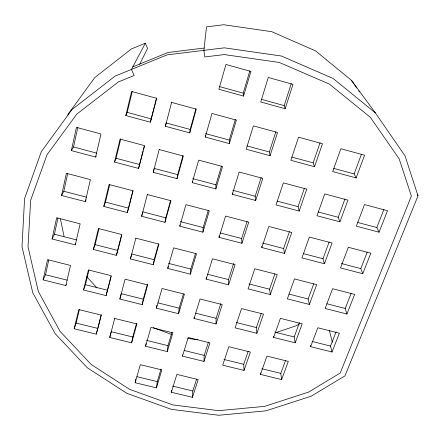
<?xml version="1.0" encoding="UTF-8"?>
<svg xmlns="http://www.w3.org/2000/svg" width="440" height="440" viewBox="0 0 440 440"><rect width="100%" height="100%" fill="white"/><g stroke="black" fill="none" stroke-linecap="round" stroke-linejoin="round"><path stroke-width="0.66" d="M219.049 237.353L225.605 216.073L248.738 222.145L241.945 243.298L219.049 237.353L219.054 236.011M194.15 317.224L194.073 318.461L216.035 323.945L216.09 318.296L220.792 303.622M192.363 181.313L192.231 182.661L215.842 188.92L215.908 184.795L221.524 165.935M182.578 354.816L182.468 356.142L203.995 361.411L204.21 355.394L208.466 342.106M206.19 279.125L212.448 258.797L235.092 264.616L228.602 284.829L206.19 279.125L206.261 277.184M179.982 224.879L179.817 226.188L202.928 232.188L203.17 227.552L208.323 210.254M171.534 390.368L171.347 392.26L192.456 397.337L192.814 390.979L196.57 379.236M205.233 137.066L211.97 113.449L236.379 120.131L229.372 143.605L205.233 137.066L205.343 135.333M168.047 266.519L167.772 268.416L190.399 274.175L190.806 269.06L195.465 253.418M156.91 305.135L156.437 308.176L178.596 313.709L179.157 308.176L183.381 293.986M146.014 343.645L145.574 346.252L167.299 351.571L167.992 345.653L171.99 332.228M190.19 129.459L166.194 122.953L165.38 126.275L189.739 132.875L190.19 129.459L195.938 108.658M135.828 379.011L135.168 382.74L156.464 387.866L157.284 381.601L161.013 369.083M177.694 174.647L154.215 168.41L153.252 172.326L177.073 178.64L177.694 174.647L182.963 155.601M165.764 217.811L142.78 211.827L141.669 216.277L164.984 222.332L165.764 217.811L170.588 200.354M154.176 259.716L131.675 253.974L130.438 258.913L153.257 264.721L154.176 259.716L158.543 243.925M143.264 299.189L121.22 293.673L119.862 299.046L142.214 304.629L143.264 299.189L147.4 284.224M132.809 337.007L111.205 331.7L109.742 337.469L131.637 342.837L132.809 337.007L136.554 323.461M43.109 279.884L47.531 259.649L70.516 265.441L65.852 285.56L43.109 279.884L45.523 274.725L48.741 260.046M52.052 238.959L56.678 217.795L80.157 223.834L75.284 244.871L52.052 238.959L54.401 234.256L57.981 217.916M61.562 195.47L66.402 173.299L90.409 179.603L85.3 201.636L61.562 195.47L63.822 191.274L67.749 173.365M71.363 150.612L76.439 127.386L100.986 133.964L95.634 157.053L71.363 150.612L73.535 146.982L77.842 127.331M74.179 328.757L78.821 309.579L101.123 315.095L96.25 334.164L74.179 328.757L76.114 323.081L79.448 309.337M83.562 289.982L88.413 269.951L111.183 275.693L106.095 295.609L83.562 289.982L85.421 284.708L88.941 270.182M93.374 249.475L98.439 228.536L121.699 234.514L116.38 255.332L93.374 249.475L95.128 244.646L99.017 228.619M103.791 206.437L109.098 184.509L132.875 190.746L127.309 212.548L103.791 206.437L105.441 202.109L109.742 184.382M114.532 162.063L120.098 139.084L144.403 145.596L138.572 168.432L114.532 162.063L116.067 158.279L120.758 138.93M125.796 115.555L131.626 91.46L156.486 98.263L150.37 122.21L125.796 115.555L127.199 112.376L132.319 91.245M98.059 327.778L101.387 314.76M106.095 295.609L111.166 276.48M121.721 235.164L117.816 250.437L95.128 244.646M128.788 207.493L133.122 190.52M138.572 168.432L143.138 151.305M143.479 149.98L144.496 145.998M150.37 122.21L156.772 97.939M109.742 337.469L114.791 318.076M119.862 299.046L125.092 279.197L147.675 284.889L142.214 304.629M130.438 258.913L135.861 238.095M141.669 216.277L147.406 194.271M153.252 172.326L159.264 149.248M165.38 126.275L171.705 102.025M131.637 342.837L136.868 323.934L114.747 318.466M153.257 264.721L158.961 244.096L135.905 238.167M164.984 222.332L170.962 200.739L147.395 194.557M177.073 178.64L183.332 156.024L159.247 149.573M189.739 132.875L196.301 109.159L171.666 102.416M135.168 382.74L140.316 364.689L161.827 369.908L156.464 387.866M145.574 346.252L150.948 327.421L172.887 332.844L167.299 351.571M156.437 308.176L162.041 288.514L184.431 294.157L178.596 313.709M167.772 268.416L173.635 247.863L196.499 253.743L190.399 274.175M179.817 226.188L185.955 204.672L209.314 210.804L202.928 232.188M192.231 182.661L198.655 160.132L222.53 166.529L215.842 188.92M96.25 334.164L97.895 328.433L76.114 323.081M116.38 255.332L117.639 251.048M229.372 143.605L229.235 140.047L235.367 119.455M243.551 96.085L250.905 71.451L225.94 64.466L218.873 89.254L243.551 96.085L243.205 93.159L249.854 70.835M127.309 212.548L128.623 208.142L105.441 202.109M171.347 392.26L176.853 374.391L198.165 379.561L192.456 397.337M182.468 356.142L188.21 337.502L209.952 342.875L203.995 361.411M194.073 318.461L200.063 299.007L222.25 304.596L216.035 323.945M232.304 194.31L239.168 172.029L262.801 178.36L255.69 200.503L232.304 194.31L232.254 193.111M228.602 284.829L228.487 279.593L233.651 263.472M241.945 243.298L241.637 238.524L247.077 221.535M255.69 200.503L255.184 196.235L261.156 177.579M270.083 155.7L277.541 132.489L253.38 125.879L246.186 149.232L270.083 155.7L269.357 151.982L275.853 131.692M285.175 108.724L292.996 84.381L268.285 77.468L260.744 101.97L285.175 108.724L284.202 105.628L291.269 83.556M261.839 247.533L268.846 226.468L291.764 232.48L284.515 253.424L261.839 247.533L261.69 246.329M244.035 370.409L250.388 352.05L228.839 346.72L222.695 365.184L244.035 370.409L243.722 364.298L248.199 351.307M256.878 333.295L263.511 314.132L241.522 308.589L235.114 327.861L256.878 333.295L256.388 327.547L261.184 313.638M270.287 294.547L277.211 274.533L254.771 268.763L248.078 288.893L270.287 294.547L269.605 289.207L274.885 273.878M284.515 253.424L283.624 248.529L289.421 231.71M299.178 211.057L306.763 189.139L283.355 182.87L276.018 204.919L299.178 211.057L298.056 206.657L304.42 188.188M314.523 166.705L322.471 143.743L298.551 137.192L290.862 160.298L314.523 166.705L313.154 162.85L320.073 142.769M260.442 374.396L266.959 356.109L288.321 361.394L281.595 379.577L260.442 374.396L260.326 373.027M273.614 337.436L280.412 318.351L302.198 323.846L295.185 342.82L273.614 337.436L273.454 336.149M67.832 115.181L68.294 113.916L94.765 77.594L131.389 48.956L145.332 43.197L147.56 48.378L139.689 64.29M281.595 379.577L280.797 373.373L285.533 360.509M295.185 342.82L294.19 336.969L299.486 322.57M309.37 304.458L316.695 284.642L294.459 278.927L287.359 298.854L309.37 304.458L308.159 299.002L313.742 283.827M324.418 263.747L332.084 243.018L309.381 237.061L301.95 257.912L324.418 263.747L322.977 258.737L329.104 242.083M339.922 221.821L347.941 200.129L324.753 193.919L316.982 215.738L339.922 221.821L338.228 217.283L344.949 199.007M356.147 177.931L364.546 155.21L340.857 148.726L332.712 171.584L356.147 177.931L354.178 173.932L361.488 154.061M310.624 346.676L317.79 327.778L339.394 333.223L332.013 352.017L310.624 346.676L310.36 345.367M332.013 352.017L330.539 346.071L336.105 331.804M346.935 314.023L354.64 294.399L332.602 288.734L325.116 308.468L346.935 314.023L345.224 308.462L351.093 293.43M362.764 273.707L370.821 253.187L348.326 247.28L340.494 267.922L362.764 273.707L360.8 268.582L367.241 252.093M379.066 232.199L387.497 210.727L364.529 204.573L356.334 226.171L379.066 232.199L376.827 227.541L383.895 209.44M65.852 285.56L66.319 284.4M418 195.844L344.971 375.875L311.173 396.193L265.969 410.839L218.576 415.261L171.419 409.354L126.88 393.338L87.362 367.807L55.22 333.757L32.747 292.705L22 246.736L24.579 198.594L41.338 151.607L72.017 109.533L115.005 76.159L167.222 54.83L224.351 47.839L281.341 56.007L333.135 78.48L375.397 112.915L405.048 155.903L418 195.844L417.236 194.706M75.284 244.871L75.785 243.678M85.3 201.636L86.125 199.804M95.634 157.053L96.151 155.986M145.332 43.197L131.472 69.432L134.151 75.499L118.498 81.868L76.852 114.059L47.042 154.71L30.668 200.167L28.017 246.818L38.308 291.429L60.011 331.32L91.157 364.447L129.52 389.307L172.799 404.91L218.647 410.668L264.721 406.351L308.649 392.073L340.202 373.043L411.378 196.086L399.185 158.884L370.375 117.354L329.439 84.128L279.334 62.458L224.246 54.582L204.754 56.953L203.929 50.336L206.492 26.873L223.691 24.739L271.706 31.669L315.486 50.837L351.466 80.333L375.397 112.915M299.365 323.884L296.659 325.589L275.457 332.794M132.82 66.88L168.031 52.481L204.182 48.054M187.902 338.443L197.995 339.746M136.923 376.684L157.284 381.601M172.623 386.106L192.814 390.979M146.559 340.389L167.992 345.653M223.977 359.447L243.722 364.298M261.877 368.72L280.797 373.373M184.294 350.504L204.21 355.394M45.523 274.725L67.293 280.17M85.421 284.708L107.641 290.274M157.955 302.868L179.157 308.176M274.896 332.139L294.19 336.969M312.065 341.445L330.539 346.071M236.214 322.493L256.388 327.547M195.734 313.203L216.09 318.296M54.401 234.256L76.642 239.932M168.498 263.368L190.806 269.06M289.08 294.135L308.159 299.002M326.959 303.798L345.224 308.462M249.024 283.954L269.605 289.207M207.68 274.285L228.487 279.593M63.822 191.274L86.57 197.197M180.384 221.617L203.17 227.552M303.424 253.644L322.977 258.737M341.418 263.533L360.8 268.582M262.57 243.051L283.624 248.529M220.396 232.997L241.637 238.524M73.535 146.982L96.784 153.159M116.067 158.279L139.75 164.571M192.632 178.613L215.908 184.795M318.192 211.965L338.228 217.283M357.709 222.459L376.827 227.541M277.178 201.113L298.056 206.657M232.793 190.289L255.184 196.235M127.199 112.376L151.41 118.943M205.453 133.601L229.235 140.047M291.775 157.053L313.154 162.85M333.718 168.382L354.178 173.932M247.115 145.954L269.357 151.982M219.549 86.603L243.205 93.159M261.432 99.319L284.202 105.628M153.18 327.613L171.556 334.477M86.84 276.711L96.91 287.903M351.466 80.333L356.796 88.055M358.743 90.871L359.524 91.999M329.346 330.391L332.387 342.337M60.39 218.889L64.042 236.253"/></g></svg>
